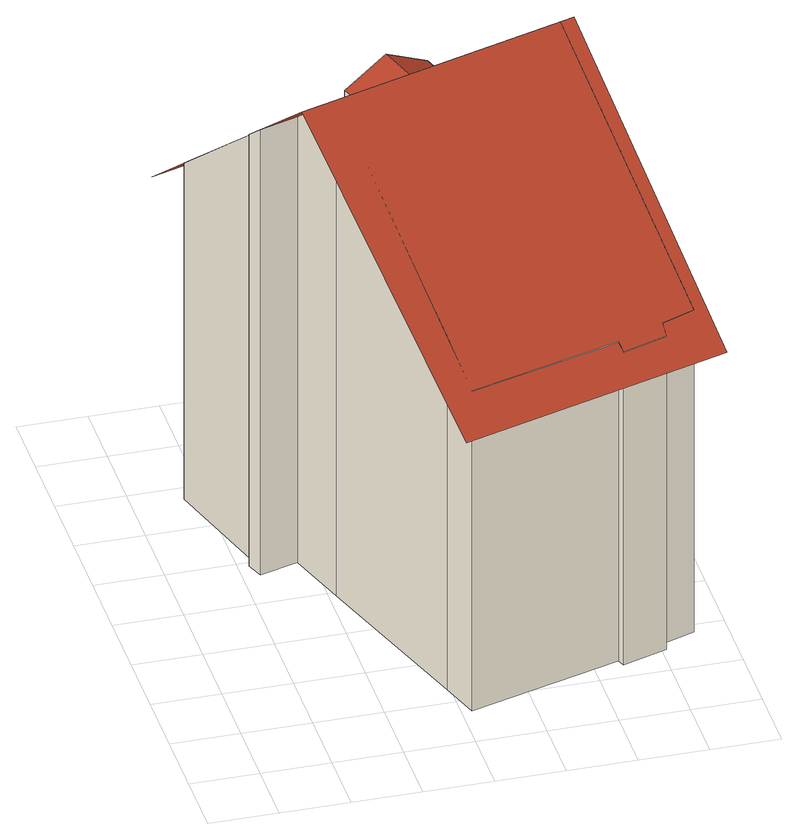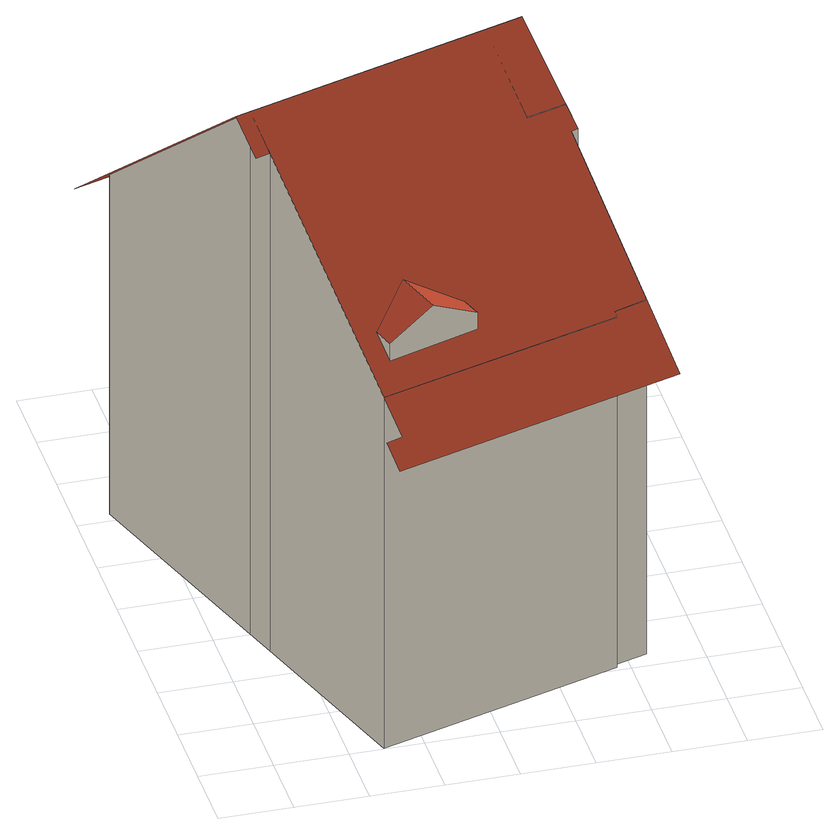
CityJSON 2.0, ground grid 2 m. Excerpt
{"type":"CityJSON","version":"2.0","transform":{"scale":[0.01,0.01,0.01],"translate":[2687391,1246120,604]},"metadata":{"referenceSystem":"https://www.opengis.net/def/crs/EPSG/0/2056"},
"CityObjects":{
"building1":{"type":"Building","attributes":{"class":"BB01","Herkunft":"EE_LB_2007","QualitaetStatus":1,"FileCreationDate":"2012-03-19","Region":6,"GebaeudeStatus":1},"children":["building1-1","building1-2"]},
"building1-1":{"type":"BuildingPart","attributes":{"Geomtype":2},"parents":["building1"],"geometry":[{"type":"MultiSurface","lod":"2","boundaries":[[[0,1,2,3,4]],[[2,5,3]],[[6,1,0]],[[7,4,3,5]],[[7,6,0,4]]],"semantics":{"surfaces":[{"type":"WallSurface"},{"type":"RoofSurface"}],"values":[0,0,0,1,1]}}]},
"building1-2":{"type":"BuildingPart","attributes":{"Geomtype":1},"parents":["building1"],"geometry":[{"type":"MultiSurface","lod":"2","boundaries":[[[8,9,10,11,12,13,14,15,16,17,18,19,20,21,22,23,24,25]],[[10,9,26,27]],[[9,8,28,26]],[[8,25,29,28]],[[25,24,30,29]],[[24,23,31,30]],[[23,22,32,31]],[[22,21,33,32]],[[21,20,34,33]],[[19,35,34,20]],[[35,19,18,36]],[[18,17,37,36]],[[17,16,38,37]],[[16,15,39,38]],[[15,14,40,39]],[[14,13,41,40]],[[13,12,42,41]],[[12,11,43,42]],[[11,10,27,43]],[[44,45,46,47]],[[48,49,50,40,41,46,45,51,35,52]]],"semantics":{"surfaces":[{"type":"GroundSurface"},{"type":"WallSurface"},{"type":"RoofSurface"}],"values":[0,1,1,1,1,1,1,1,1,1,1,1,1,1,1,1,1,1,1,2,2]}}]}
},
"vertices":[
[869,1515,1271],[869,1515,1218],[616,1432,1220],[616,1432,1271],[743,1474,1340],[635,1375,1271],[889,1454,1271],[788,1335,1340],
[629,146,87],[590,265,87],[421,783,87],[361,968,87],[249,933,87],[230,985,87],[250,991,87],[145,1344,87],[237,1374,87],[234,1386,87],[907,1594,87],[1072,1084,87],[1101,995,87],[1305,365,87],[1208,330,87],[1212,301,87],[1081,258,87],[1072,280,87],[590,265,1228],[421,783,1690],[629,146,1122],[1072,280,1119],[1081,258,1099],[1212,301,1100],[1208,330,1125],[1305,365,1128],[1101,995,1690],[1072,1084,1613],[907,1594,1163],[234,1386,1162],[237,1374,1172],[145,1344,1173],[250,991,1481],[230,985,1481],[249,933,1528],[361,968,1528],[1373,274,1037],[1142,1008,1690],[316,750,1690],[581,27,1037],[925,1692,1090],[906,1752,1037],[98,1500,1037],[1113,1097,1613],[880,1677,1090]
]}
